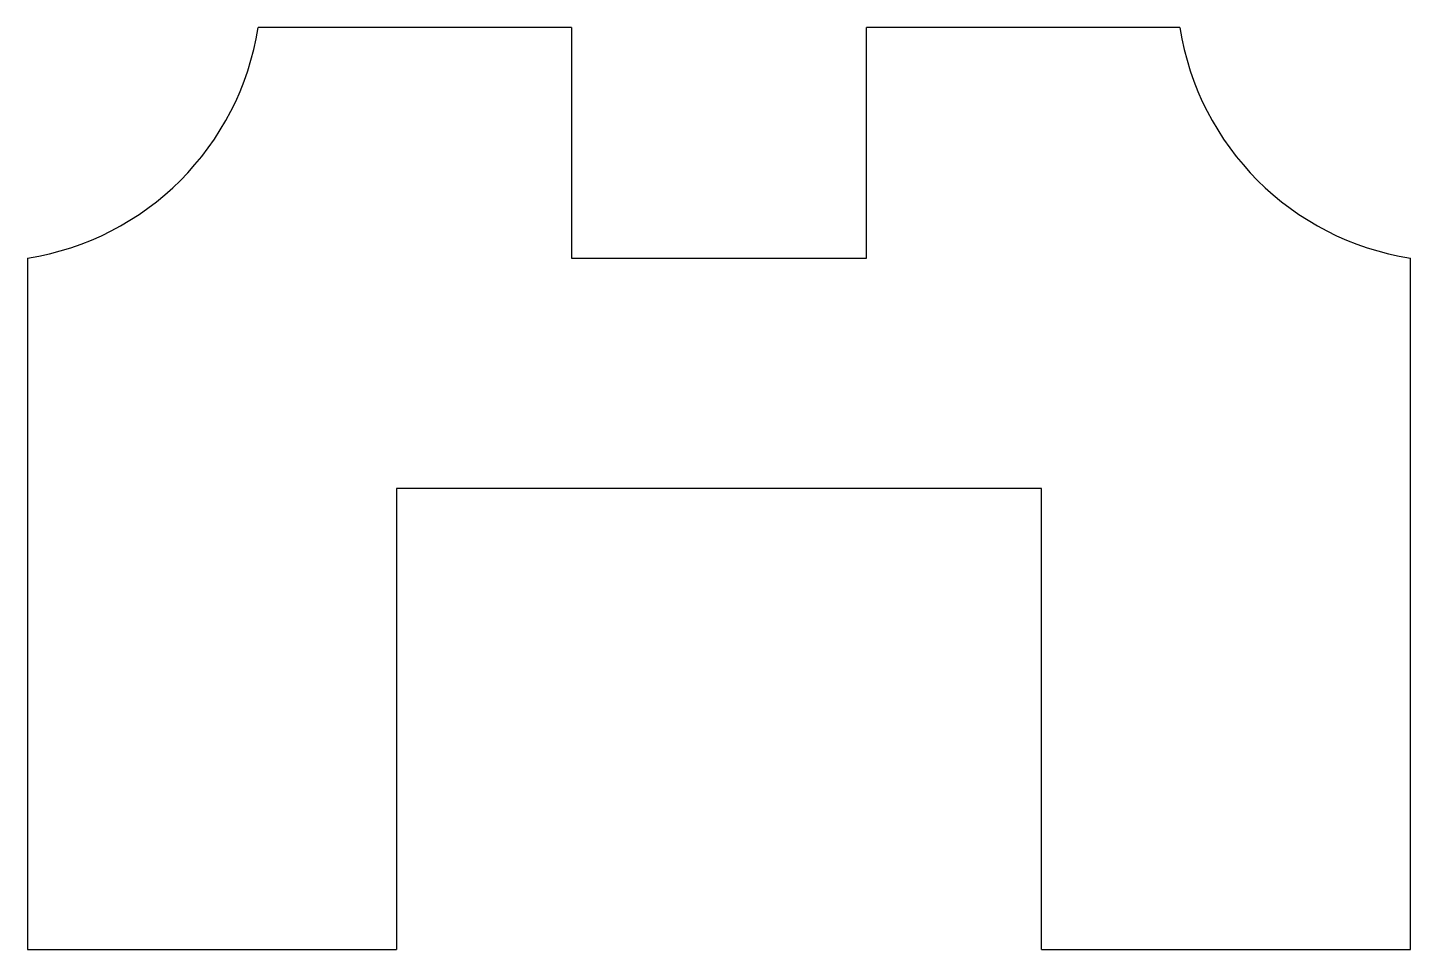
# Model space of a CAD drawing. Header units: millimetres. Extents: x -15 to 15, y -10 to 10.
import ezdxf

# ---------------------------------------------------------------- set-up
doc = ezdxf.new("R2010")
doc.units = ezdxf.units.MM

msp = doc.modelspace()

# ---------------------------------------------------------------- linework, layer by layer
at = {"color": 7, "linetype": 'Continuous', "lineweight": 25}
for p, q in [((-3.2, 10), (-10, 10)), ((-3.2, 10), (-3.2, 5)), ((3.2, 5), (3.2, 10)), ((10, 10), (3.2, 10)), ((-15, 5), (-15, -10)), ((-3.2, 5), (3.2, 5)), ((15, -10), (15, 5)), ((7, 0), (-7, 0)), ((-7, 0), (-7, -10)), ((7, -10), (7, 0)), ((-15, -10), (-7, -10)), ((7, -10), (15, -10))]:
    msp.add_line(p, q, dxfattribs=at)
for centre, start, end in [((-15.928, 10.928), 278.8958, 351.1042), ((15.928, 10.928), 188.8958, 261.1042)]:
    msp.add_arc(centre, 6, start, end, dxfattribs=at)

doc.saveas('drawing.dxf')
